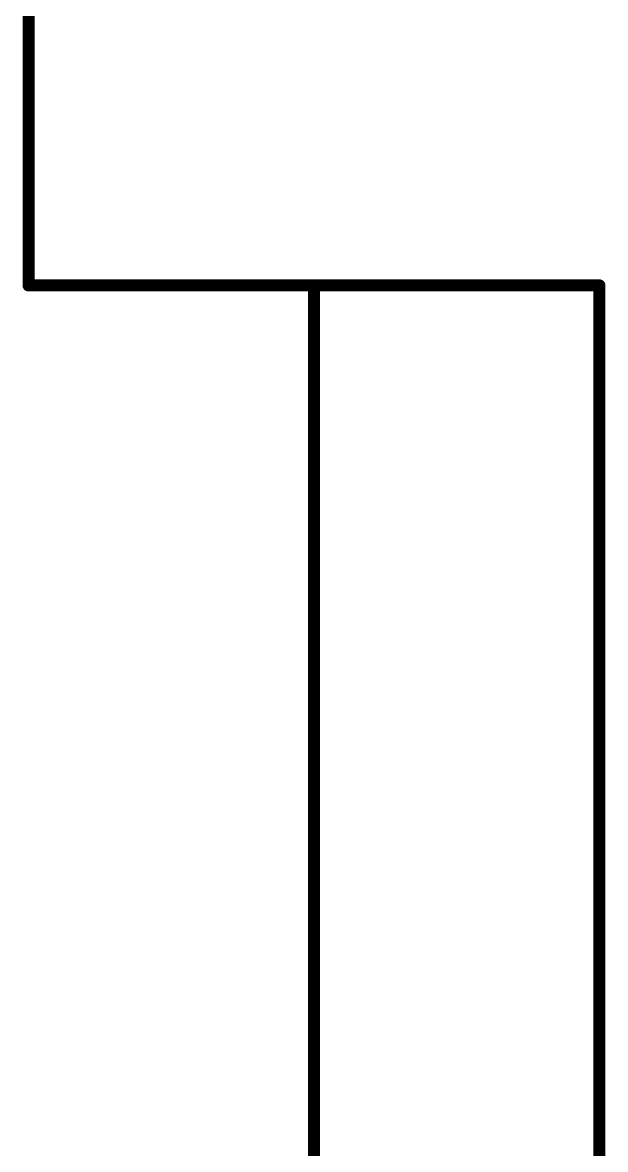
# Model space of a CAD drawing. Header units: millimetres. Extents: x -96 to 8, y -10 to 27.
# Drawn here: x 2.36 to 8.48, y 6.17 to 18.02 of the extents above; entities that cross this region are included whole.
import ezdxf

# ---------------------------------------------------------------- set-up
doc = ezdxf.new("R2010")
doc.units = ezdxf.units.MM
doc.layers.add('TopOverlay', color=2, linetype='Continuous')

msp = doc.modelspace()

# ---------------------------------------------------------------- linework, layer by layer
at = {"layer": 'TopOverlay', "const_width": 0.127}
for points in [[(2.419, 15.253), (2.419, 18.753)], [(2.419, 15.253), (8.419, 15.253)], [(5.419, 5.607), (5.419, 15.253)], [(8.419, 5.607), (8.419, 15.253)]]:
    msp.add_lwpolyline(points, dxfattribs=at)
at = {"layer": 'TopOverlay', "const_width": 0.0635}
for points in [[(2.387, 15.253, 1), (2.451, 15.253, 1)], [(2.387, 15.253, 1), (2.451, 15.253, 1)], [(5.387, 15.253, 1), (5.451, 15.253, 1)], [(8.387, 15.253, 1), (8.451, 15.253, 1)], [(8.387, 15.253, 1), (8.451, 15.253, 1)]]:
    msp.add_lwpolyline(points, format="xyb", close=True, dxfattribs=at)

doc.saveas('drawing.dxf')
